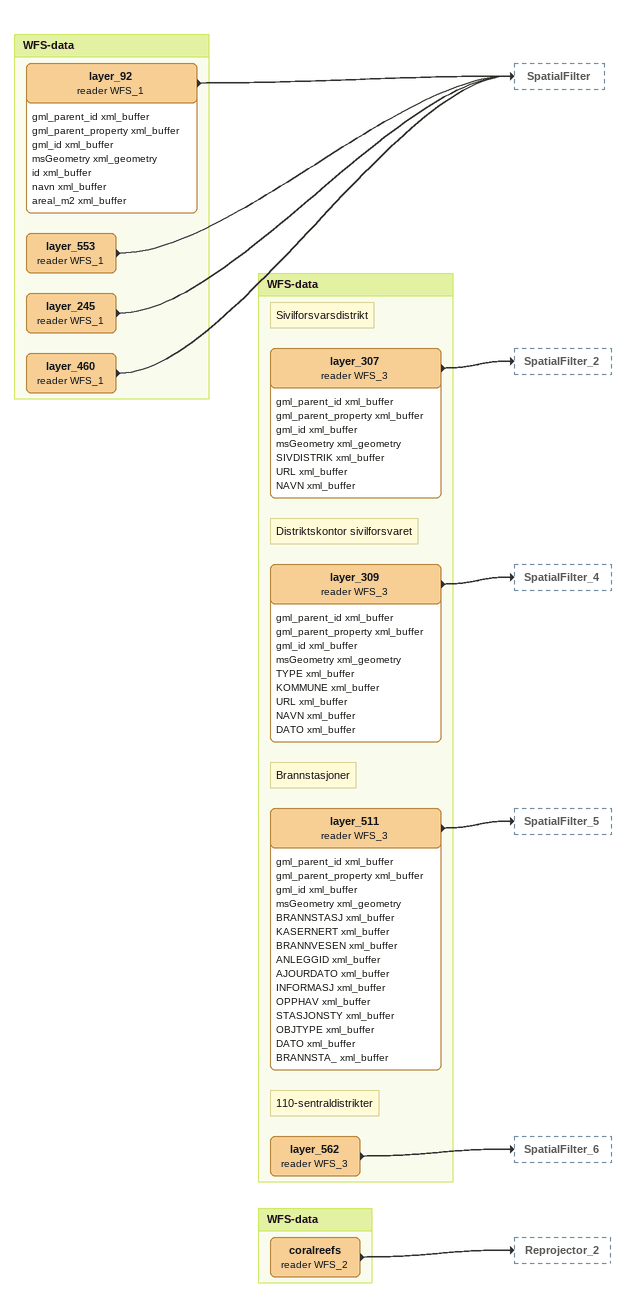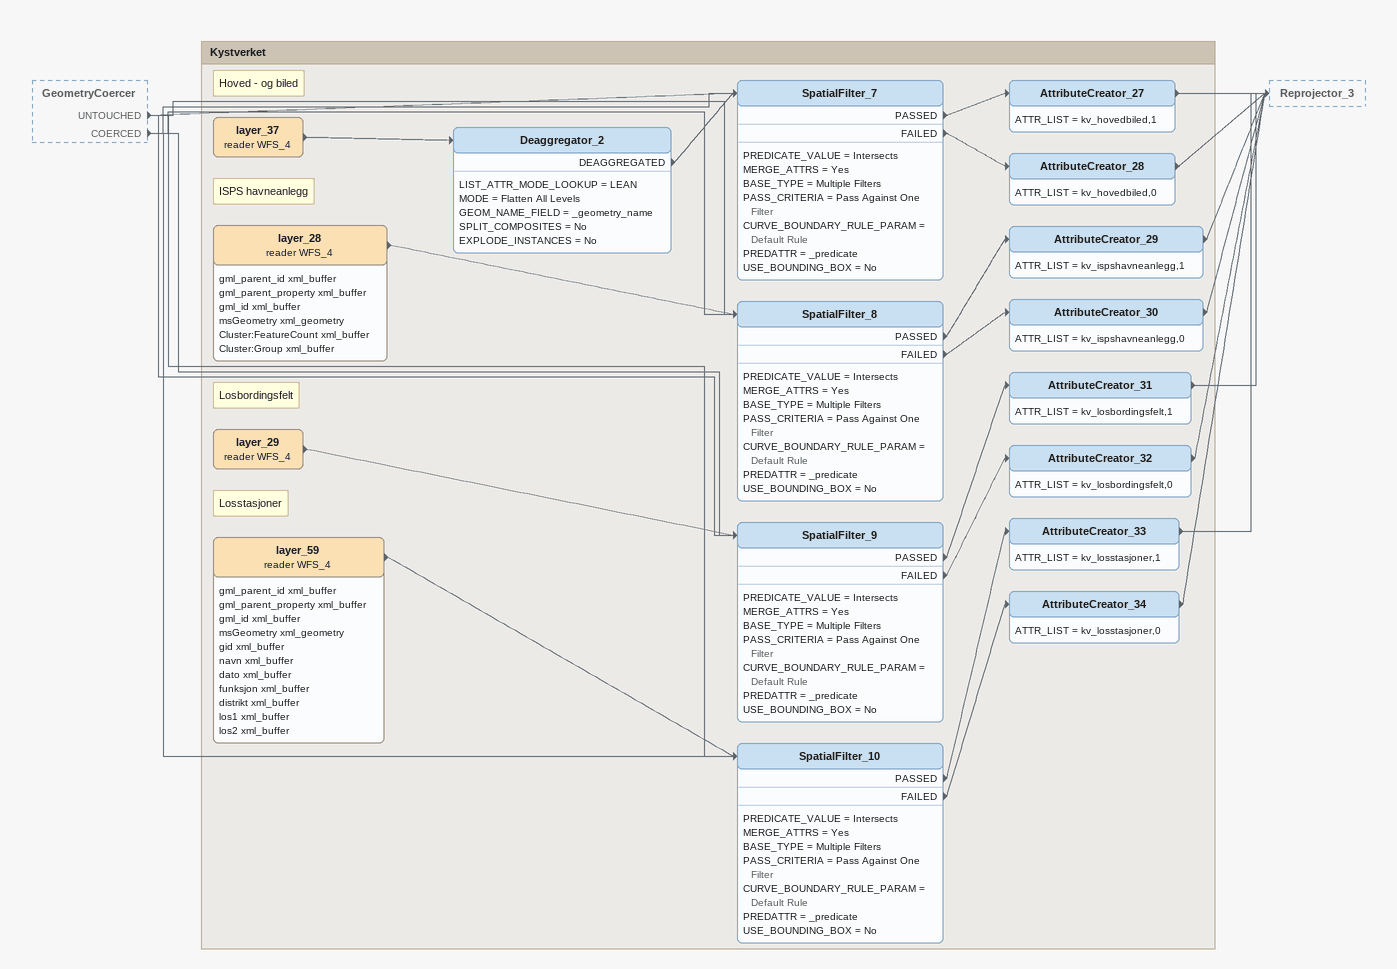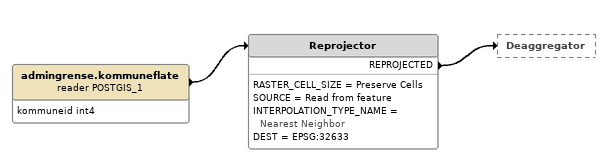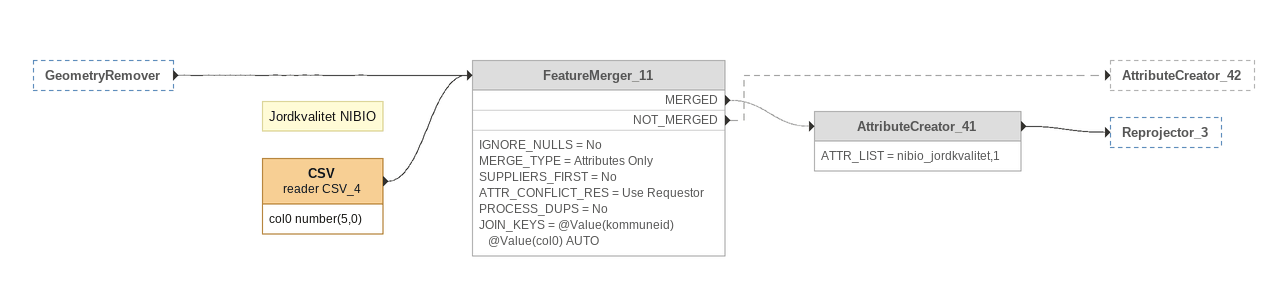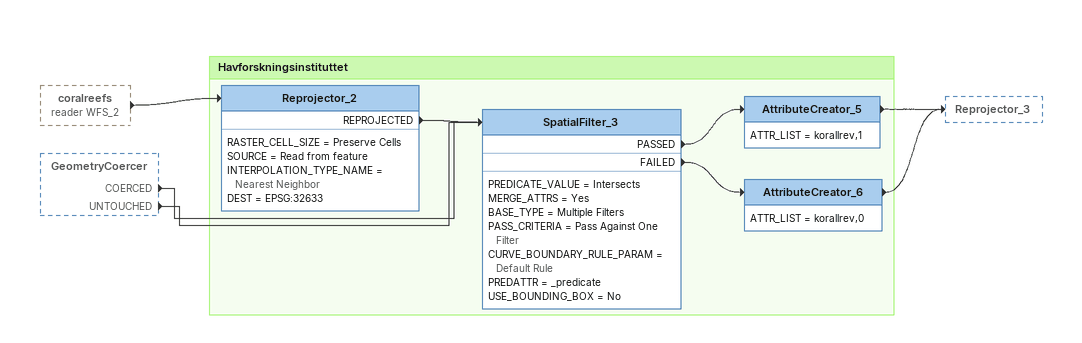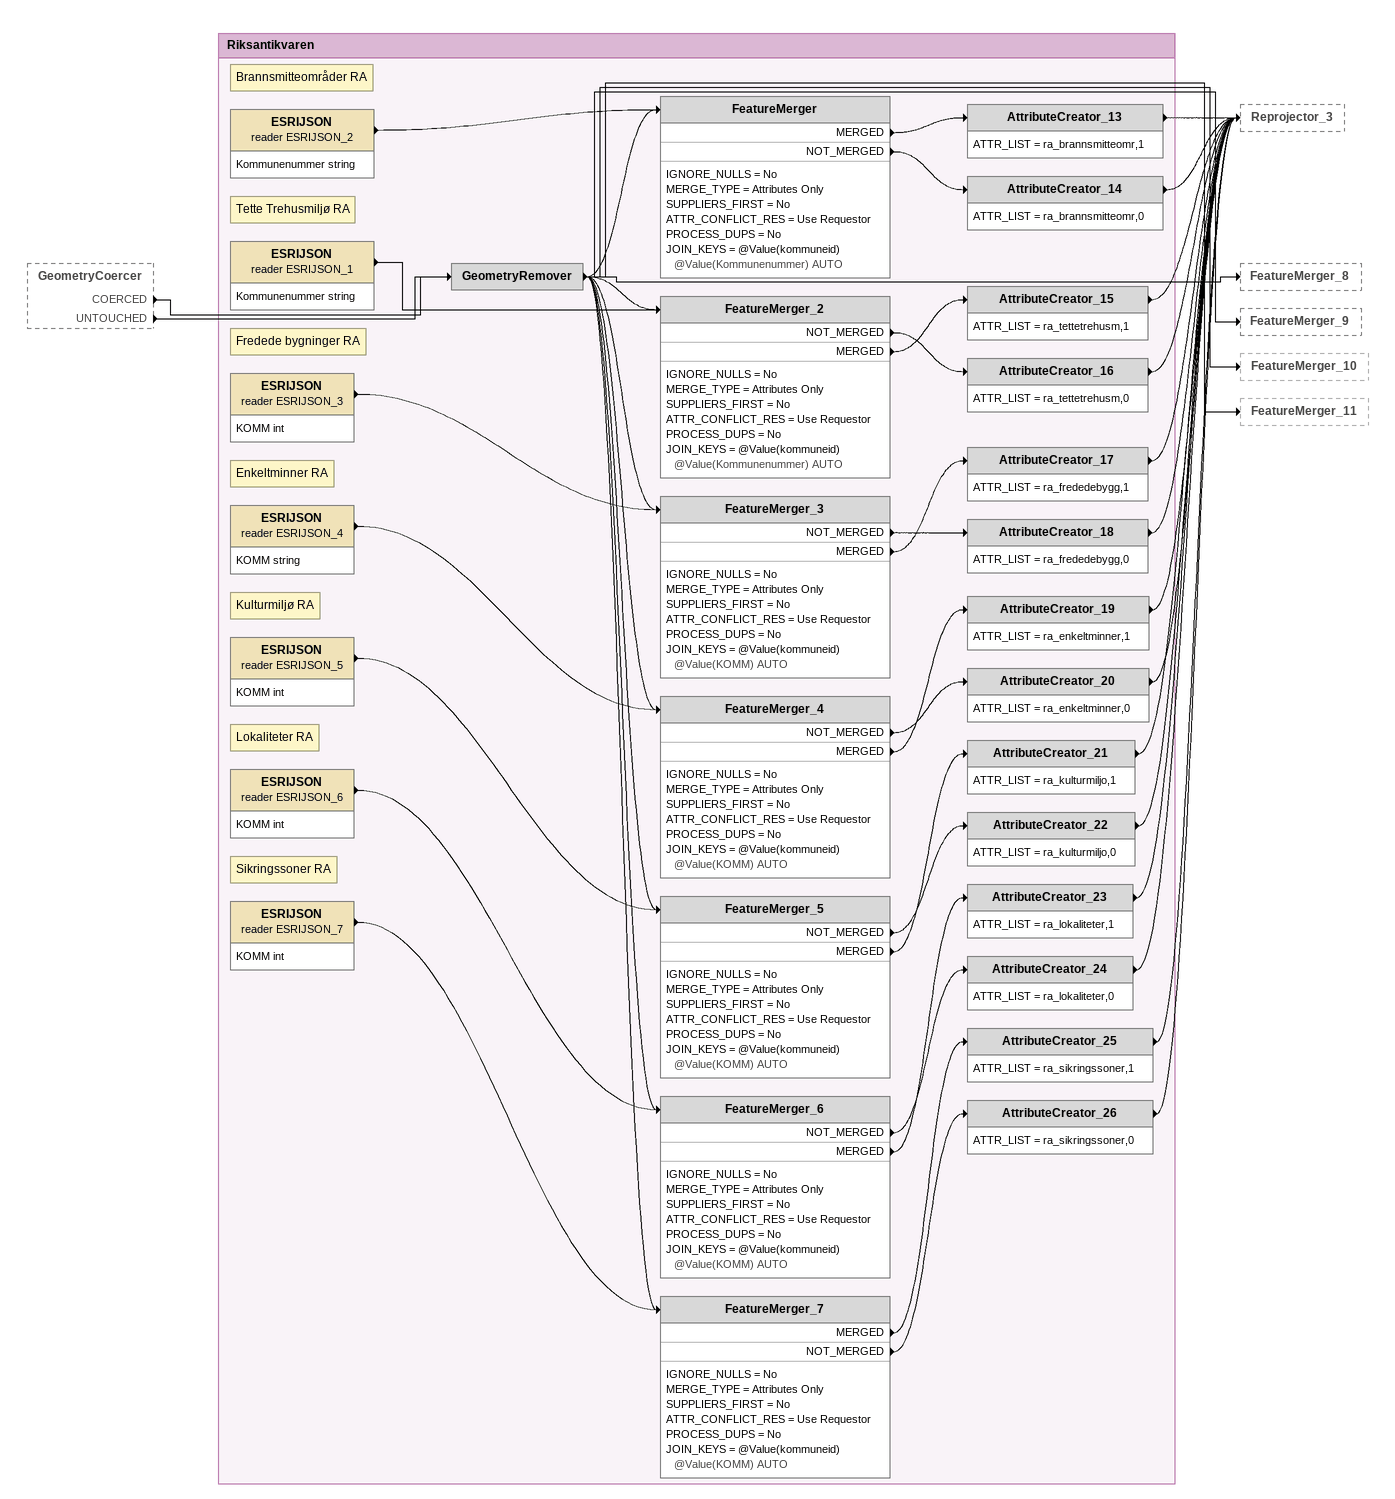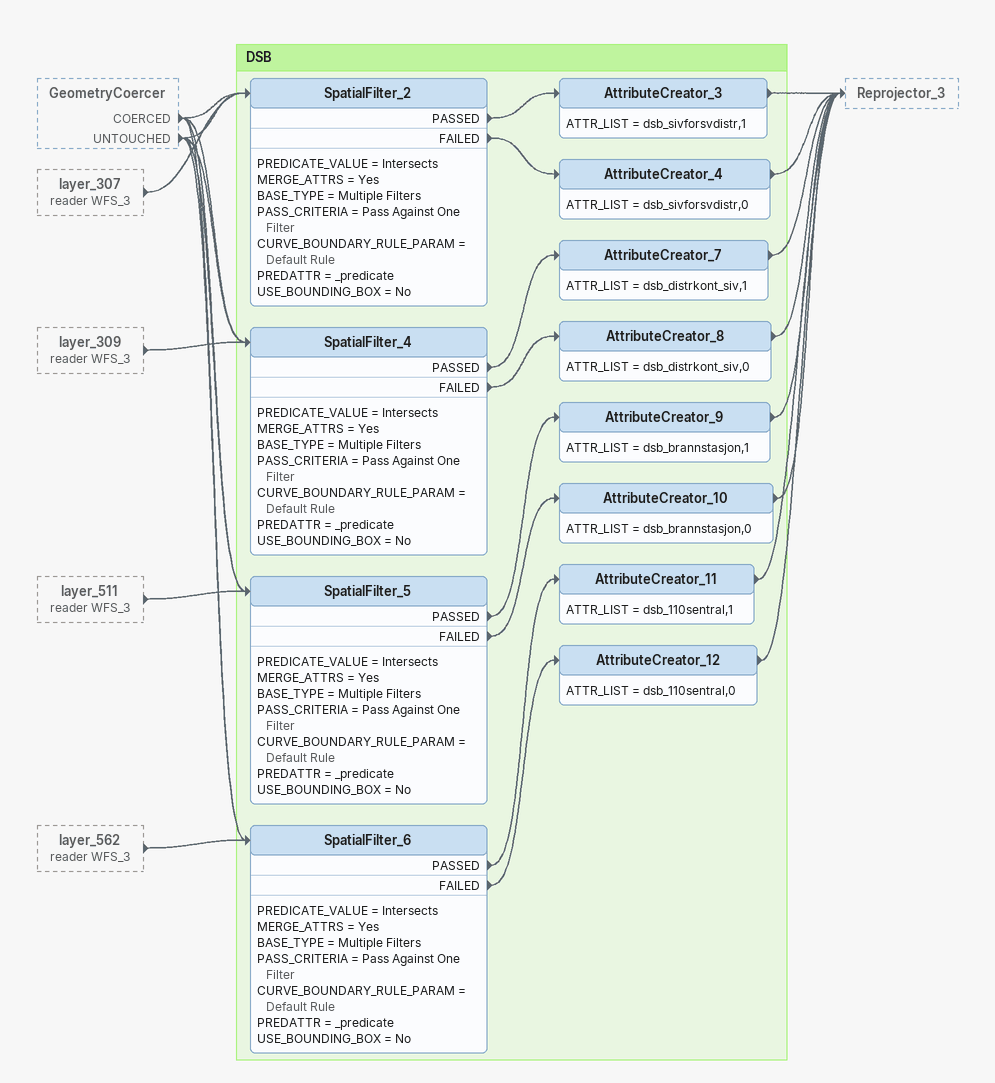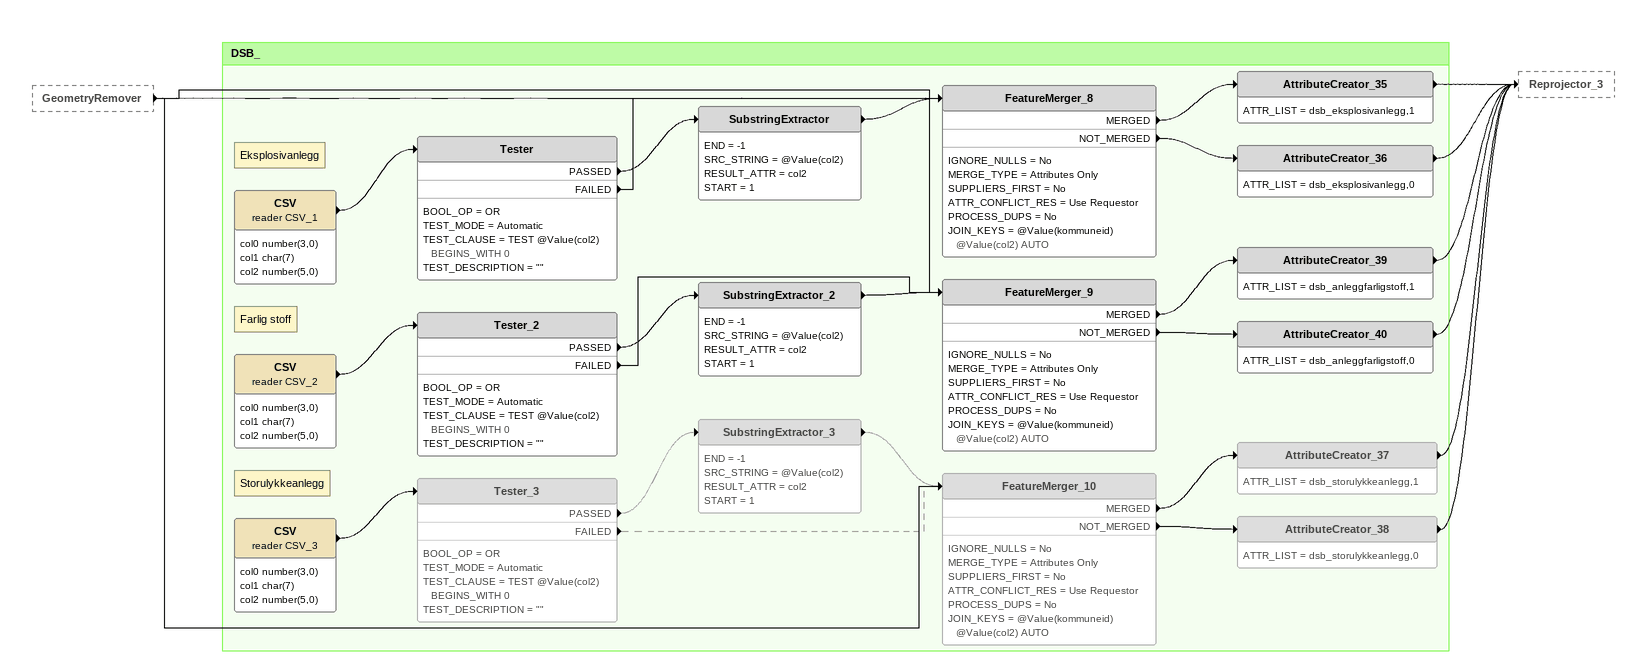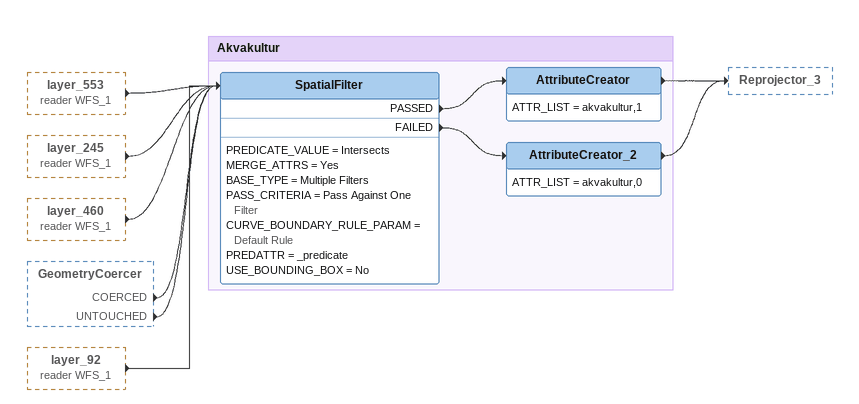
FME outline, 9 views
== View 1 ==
Bookmark: WFS-data
layer_92 (reader WFS_1)
    attributes: gml_parent_id xml_buffer, gml_parent_property xml_buffer, gml_id xml_buffer, msGeometry xml_geometry, id xml_buffer, navn xml_buffer, areal_m2 xml_buffer
    -> SpatialFilter
layer_553 (reader WFS_1)
    -> SpatialFilter
layer_245 (reader WFS_1)
    -> SpatialFilter
layer_460 (reader WFS_1)
    -> SpatialFilter

Bookmark: WFS-data
Note: Sivilforsvarsdistrikt
layer_307 (reader WFS_3)
    attributes: gml_parent_id xml_buffer, gml_parent_property xml_buffer, gml_id xml_buffer, msGeometry xml_geometry, SIVDISTRIK xml_buffer, URL xml_buffer, NAVN xml_buffer
    -> SpatialFilter_2
Note: Distriktskontor sivilforsvaret
layer_309 (reader WFS_3)
    attributes: gml_parent_id xml_buffer, gml_parent_property xml_buffer, gml_id xml_buffer, msGeometry xml_geometry, TYPE xml_buffer, KOMMUNE xml_buffer, URL xml_buffer, NAVN xml_buffer, DATO xml_buffer
    -> SpatialFilter_4
Note: Brannstasjoner
layer_511 (reader WFS_3)
    attributes: gml_parent_id xml_buffer, gml_parent_property xml_buffer, gml_id xml_buffer, msGeometry xml_geometry, BRANNSTASJ xml_buffer, KASERNERT xml_buffer, BRANNVESEN xml_buffer, ANLEGGID xml_buffer, AJOURDATO xml_buffer, INFORMASJ xml_buffer, OPPHAV xml_buffer, STASJONSTY xml_buffer, OBJTYPE xml_buffer, DATO xml_buffer, BRANNSTA_ xml_buffer
    -> SpatialFilter_5
Note: 110-sentraldistrikter
layer_562 (reader WFS_3)
    -> SpatialFilter_6

Bookmark: WFS-data
coralreefs (reader WFS_2)
    -> Reprojector_2

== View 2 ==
GeometryCoercer [outside]
    UNTOUCHED -> SpatialFilter_7
    COERCED -> SpatialFilter_7
    COERCED -> SpatialFilter_8
    UNTOUCHED -> SpatialFilter_8
    COERCED -> SpatialFilter_9
    UNTOUCHED -> SpatialFilter_9
    COERCED -> SpatialFilter_10
    UNTOUCHED -> SpatialFilter_10

Bookmark: Kystverket
Note: Hoved - og biled
layer_37 (reader WFS_4)
    -> Deaggregator_2
Deaggregator_2
    LIST_ATTR_MODE_LOOKUP = LEAN
    MODE = Flatten All Levels
    GEOM_NAME_FIELD = _geometry_name
    SPLIT_COMPOSITES = No
    EXPLODE_INSTANCES = No
    DEAGGREGATED -> SpatialFilter_7
SpatialFilter_7
    PREDICATE_VALUE = Intersects
    MERGE_ATTRS = Yes
    BASE_TYPE = Multiple Filters
    PASS_CRITERIA = Pass Against One Filter
    CURVE_BOUNDARY_RULE_PARAM = Default Rule
    PREDATTR = _predicate
    USE_BOUNDING_BOX = No
    PASSED -> AttributeCreator_27
    FAILED -> AttributeCreator_28
AttributeCreator_27
    ATTR_LIST = kv_hovedbiled,1
    -> Reprojector_3
AttributeCreator_28
    ATTR_LIST = kv_hovedbiled,0
    -> Reprojector_3
Note: ISPS havneanlegg
layer_28 (reader WFS_4)
    attributes: gml_parent_id xml_buffer, gml_parent_property xml_buffer, gml_id xml_buffer, msGeometry xml_geometry, Cluster:FeatureCount xml_buffer, Cluster:Group xml_buffer
    -> SpatialFilter_8
SpatialFilter_8
    PREDICATE_VALUE = Intersects
    MERGE_ATTRS = Yes
    BASE_TYPE = Multiple Filters
    PASS_CRITERIA = Pass Against One Filter
    CURVE_BOUNDARY_RULE_PARAM = Default Rule
    PREDATTR = _predicate
    USE_BOUNDING_BOX = No
    PASSED -> AttributeCreator_29
    FAILED -> AttributeCreator_30
AttributeCreator_29
    ATTR_LIST = kv_ispshavneanlegg,1
    -> Reprojector_3
AttributeCreator_30
    ATTR_LIST = kv_ispshavneanlegg,0
    -> Reprojector_3
Note: Losbordingsfelt
layer_29 (reader WFS_4)
    -> SpatialFilter_9
SpatialFilter_9
    PREDICATE_VALUE = Intersects
    MERGE_ATTRS = Yes
    BASE_TYPE = Multiple Filters
    PASS_CRITERIA = Pass Against One Filter
    CURVE_BOUNDARY_RULE_PARAM = Default Rule
    PREDATTR = _predicate
    USE_BOUNDING_BOX = No
    PASSED -> AttributeCreator_31
    FAILED -> AttributeCreator_32
AttributeCreator_31
    ATTR_LIST = kv_losbordingsfelt,1
    -> Reprojector_3
AttributeCreator_32
    ATTR_LIST = kv_losbordingsfelt,0
    -> Reprojector_3
Note: Losstasjoner
layer_59 (reader WFS_4)
    attributes: gml_parent_id xml_buffer, gml_parent_property xml_buffer, gml_id xml_buffer, msGeometry xml_geometry, gid xml_buffer, navn xml_buffer, dato xml_buffer, funksjon xml_buffer, distrikt xml_buffer, los1 xml_buffer, los2 xml_buffer
    -> SpatialFilter_10
SpatialFilter_10
    PREDICATE_VALUE = Intersects
    MERGE_ATTRS = Yes
    BASE_TYPE = Multiple Filters
    PASS_CRITERIA = Pass Against One Filter
    CURVE_BOUNDARY_RULE_PARAM = Default Rule
    PREDATTR = _predicate
    USE_BOUNDING_BOX = No
    PASSED -> AttributeCreator_33
    FAILED -> AttributeCreator_34
AttributeCreator_33
    ATTR_LIST = kv_losstasjoner,1
    -> Reprojector_3
AttributeCreator_34
    ATTR_LIST = kv_losstasjoner,0
    -> Reprojector_3

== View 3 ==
admingrense.kommuneflate (reader POSTGIS_1)
    attributes: kommuneid int4
    -> Reprojector
Reprojector
    RASTER_CELL_SIZE = Preserve Cells
    SOURCE = Read from feature
    INTERPOLATION_TYPE_NAME = Nearest Neighbor
    DEST = EPSG:32633
    REPROJECTED -> Deaggregator

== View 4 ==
GeometryRemover [outside]
    -> FeatureMerger_11
Note: Jordkvalitet NIBIO
CSV (reader CSV_4)
    attributes: col0 number(5,0)
    -> FeatureMerger_11
FeatureMerger_11 [off]
    IGNORE_NULLS = No
    MERGE_TYPE = Attributes Only
    SUPPLIERS_FIRST = No
    ATTR_CONFLICT_RES = Use Requestor
    PROCESS_DUPS = No
    JOIN_KEYS = @Value(kommuneid) @Value(col0) AUTO
    MERGED -> AttributeCreator_41 [off]
    NOT_MERGED -> AttributeCreator_42 [off]
AttributeCreator_41 [off]
    ATTR_LIST = nibio_jordkvalitet,1
    -> Reprojector_3

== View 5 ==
coralreefs (reader WFS_2) [outside]
    -> Reprojector_2
GeometryCoercer [outside]
    COERCED -> SpatialFilter_3
    UNTOUCHED -> SpatialFilter_3

Bookmark: Havforskningsinstituttet
Reprojector_2
    RASTER_CELL_SIZE = Preserve Cells
    SOURCE = Read from feature
    INTERPOLATION_TYPE_NAME = Nearest Neighbor
    DEST = EPSG:32633
    REPROJECTED -> SpatialFilter_3
SpatialFilter_3
    PREDICATE_VALUE = Intersects
    MERGE_ATTRS = Yes
    BASE_TYPE = Multiple Filters
    PASS_CRITERIA = Pass Against One Filter
    CURVE_BOUNDARY_RULE_PARAM = Default Rule
    PREDATTR = _predicate
    USE_BOUNDING_BOX = No
    PASSED -> AttributeCreator_5
    FAILED -> AttributeCreator_6
AttributeCreator_5
    ATTR_LIST = korallrev,1
    -> Reprojector_3
AttributeCreator_6
    ATTR_LIST = korallrev,0
    -> Reprojector_3

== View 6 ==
GeometryCoercer [outside]
    COERCED -> GeometryRemover
    UNTOUCHED -> GeometryRemover

Bookmark: Riksantikvaren
GeometryRemover
    -> FeatureMerger
    -> FeatureMerger_7
    -> FeatureMerger_2
    -> FeatureMerger_3
    -> FeatureMerger_4
    -> FeatureMerger_5
    -> FeatureMerger_6
    -> FeatureMerger_8
    -> FeatureMerger_9
    -> FeatureMerger_10
    -> FeatureMerger_11
Note: Brannsmitteområder RA
ESRIJSON (reader ESRIJSON_2)
    attributes: Kommunenummer string
    -> FeatureMerger
FeatureMerger
    IGNORE_NULLS = No
    MERGE_TYPE = Attributes Only
    SUPPLIERS_FIRST = No
    ATTR_CONFLICT_RES = Use Requestor
    PROCESS_DUPS = No
    JOIN_KEYS = @Value(kommuneid) @Value(Kommunenummer) AUTO
    MERGED -> AttributeCreator_13
    NOT_MERGED -> AttributeCreator_14
AttributeCreator_13
    ATTR_LIST = ra_brannsmitteomr,1
    -> Reprojector_3
AttributeCreator_14
    ATTR_LIST = ra_brannsmitteomr,0
    -> Reprojector_3
Note: Tette Trehusmiljø RA
ESRIJSON (reader ESRIJSON_1)
    attributes: Kommunenummer string
    -> FeatureMerger_2
FeatureMerger_2
    IGNORE_NULLS = No
    MERGE_TYPE = Attributes Only
    SUPPLIERS_FIRST = No
    ATTR_CONFLICT_RES = Use Requestor
    PROCESS_DUPS = No
    JOIN_KEYS = @Value(kommuneid) @Value(Kommunenummer) AUTO
    NOT_MERGED -> AttributeCreator_16
    MERGED -> AttributeCreator_15
AttributeCreator_15
    ATTR_LIST = ra_tettetrehusm,1
    -> Reprojector_3
AttributeCreator_16
    ATTR_LIST = ra_tettetrehusm,0
    -> Reprojector_3
Note: Fredede bygninger RA
ESRIJSON (reader ESRIJSON_3)
    attributes: KOMM int
    -> FeatureMerger_3
FeatureMerger_3
    IGNORE_NULLS = No
    MERGE_TYPE = Attributes Only
    SUPPLIERS_FIRST = No
    ATTR_CONFLICT_RES = Use Requestor
    PROCESS_DUPS = No
    JOIN_KEYS = @Value(kommuneid) @Value(KOMM) AUTO
    NOT_MERGED -> AttributeCreator_18
    MERGED -> AttributeCreator_17
AttributeCreator_17
    ATTR_LIST = ra_frededebygg,1
    -> Reprojector_3
AttributeCreator_18
    ATTR_LIST = ra_frededebygg,0
    -> Reprojector_3
Note: Enkeltminner RA
ESRIJSON (reader ESRIJSON_4)
    attributes: KOMM string
    -> FeatureMerger_4
FeatureMerger_4
    IGNORE_NULLS = No
    MERGE_TYPE = Attributes Only
    SUPPLIERS_FIRST = No
    ATTR_CONFLICT_RES = Use Requestor
    PROCESS_DUPS = No
    JOIN_KEYS = @Value(kommuneid) @Value(KOMM) AUTO
    NOT_MERGED -> AttributeCreator_20
    MERGED -> AttributeCreator_19
AttributeCreator_19
    ATTR_LIST = ra_enkeltminner,1
    -> Reprojector_3
AttributeCreator_20
    ATTR_LIST = ra_enkeltminner,0
    -> Reprojector_3
Note: Kulturmiljø RA
ESRIJSON (reader ESRIJSON_5)
    attributes: KOMM int
    -> FeatureMerger_5
FeatureMerger_5
    IGNORE_NULLS = No
    MERGE_TYPE = Attributes Only
    SUPPLIERS_FIRST = No
    ATTR_CONFLICT_RES = Use Requestor
    PROCESS_DUPS = No
    JOIN_KEYS = @Value(kommuneid) @Value(KOMM) AUTO
    NOT_MERGED -> AttributeCreator_22
    MERGED -> AttributeCreator_21
AttributeCreator_21
    ATTR_LIST = ra_kulturmiljo,1
    -> Reprojector_3
AttributeCreator_22
    ATTR_LIST = ra_kulturmiljo,0
    -> Reprojector_3
Note: Lokaliteter RA
ESRIJSON (reader ESRIJSON_6)
    attributes: KOMM int
    -> FeatureMerger_6
FeatureMerger_6
    IGNORE_NULLS = No
    MERGE_TYPE = Attributes Only
    SUPPLIERS_FIRST = No
    ATTR_CONFLICT_RES = Use Requestor
    PROCESS_DUPS = No
    JOIN_KEYS = @Value(kommuneid) @Value(KOMM) AUTO
    NOT_MERGED -> AttributeCreator_24
    MERGED -> AttributeCreator_23
AttributeCreator_23
    ATTR_LIST = ra_lokaliteter,1
    -> Reprojector_3
AttributeCreator_24
    ATTR_LIST = ra_lokaliteter,0
    -> Reprojector_3
Note: Sikringssoner RA
ESRIJSON (reader ESRIJSON_7)
    attributes: KOMM int
    -> FeatureMerger_7
FeatureMerger_7
    IGNORE_NULLS = No
    MERGE_TYPE = Attributes Only
    SUPPLIERS_FIRST = No
    ATTR_CONFLICT_RES = Use Requestor
    PROCESS_DUPS = No
    JOIN_KEYS = @Value(kommuneid) @Value(KOMM) AUTO
    MERGED -> AttributeCreator_25
    NOT_MERGED -> AttributeCreator_26
AttributeCreator_25
    ATTR_LIST = ra_sikringssoner,1
    -> Reprojector_3
AttributeCreator_26
    ATTR_LIST = ra_sikringssoner,0
    -> Reprojector_3

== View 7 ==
GeometryCoercer [outside]
    COERCED -> SpatialFilter_2
    UNTOUCHED -> SpatialFilter_2
    COERCED -> SpatialFilter_4
    UNTOUCHED -> SpatialFilter_4
    COERCED -> SpatialFilter_5
    UNTOUCHED -> SpatialFilter_5
    COERCED -> SpatialFilter_6
    UNTOUCHED -> SpatialFilter_6
layer_307 (reader WFS_3) [outside]
    -> SpatialFilter_2
layer_309 (reader WFS_3) [outside]
    -> SpatialFilter_4
layer_511 (reader WFS_3) [outside]
    -> SpatialFilter_5
layer_562 (reader WFS_3) [outside]
    -> SpatialFilter_6

Bookmark: DSB
SpatialFilter_2
    PREDICATE_VALUE = Intersects
    MERGE_ATTRS = Yes
    BASE_TYPE = Multiple Filters
    PASS_CRITERIA = Pass Against One Filter
    CURVE_BOUNDARY_RULE_PARAM = Default Rule
    PREDATTR = _predicate
    USE_BOUNDING_BOX = No
    PASSED -> AttributeCreator_3
    FAILED -> AttributeCreator_4
AttributeCreator_3
    ATTR_LIST = dsb_sivforsvdistr,1
    -> Reprojector_3
AttributeCreator_4
    ATTR_LIST = dsb_sivforsvdistr,0
    -> Reprojector_3
SpatialFilter_4
    PREDICATE_VALUE = Intersects
    MERGE_ATTRS = Yes
    BASE_TYPE = Multiple Filters
    PASS_CRITERIA = Pass Against One Filter
    CURVE_BOUNDARY_RULE_PARAM = Default Rule
    PREDATTR = _predicate
    USE_BOUNDING_BOX = No
    PASSED -> AttributeCreator_7
    FAILED -> AttributeCreator_8
AttributeCreator_7
    ATTR_LIST = dsb_distrkont_siv,1
    -> Reprojector_3
AttributeCreator_8
    ATTR_LIST = dsb_distrkont_siv,0
    -> Reprojector_3
SpatialFilter_5
    PREDICATE_VALUE = Intersects
    MERGE_ATTRS = Yes
    BASE_TYPE = Multiple Filters
    PASS_CRITERIA = Pass Against One Filter
    CURVE_BOUNDARY_RULE_PARAM = Default Rule
    PREDATTR = _predicate
    USE_BOUNDING_BOX = No
    PASSED -> AttributeCreator_9
    FAILED -> AttributeCreator_10
AttributeCreator_9
    ATTR_LIST = dsb_brannstasjon,1
    -> Reprojector_3
AttributeCreator_10
    ATTR_LIST = dsb_brannstasjon,0
    -> Reprojector_3
SpatialFilter_6
    PREDICATE_VALUE = Intersects
    MERGE_ATTRS = Yes
    BASE_TYPE = Multiple Filters
    PASS_CRITERIA = Pass Against One Filter
    CURVE_BOUNDARY_RULE_PARAM = Default Rule
    PREDATTR = _predicate
    USE_BOUNDING_BOX = No
    PASSED -> AttributeCreator_11
    FAILED -> AttributeCreator_12
AttributeCreator_11
    ATTR_LIST = dsb_110sentral,1
    -> Reprojector_3
AttributeCreator_12
    ATTR_LIST = dsb_110sentral,0
    -> Reprojector_3

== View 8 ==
GeometryRemover [outside]
    -> FeatureMerger_8
    -> FeatureMerger_9
    -> FeatureMerger_10

Bookmark: DSB_
Note: Eksplosivanlegg
CSV (reader CSV_1)
    attributes: col0 number(3,0), col1 char(7), col2 number(5,0)
    -> Tester
Tester
    BOOL_OP = OR
    TEST_MODE = Automatic
    TEST_CLAUSE = TEST @Value(col2) BEGINS_WITH 0
    TEST_DESCRIPTION = ""
    PASSED -> SubstringExtractor
    FAILED -> FeatureMerger_8
SubstringExtractor
    END = -1
    SRC_STRING = @Value(col2)
    RESULT_ATTR = col2
    START = 1
    -> FeatureMerger_8
FeatureMerger_8
    IGNORE_NULLS = No
    MERGE_TYPE = Attributes Only
    SUPPLIERS_FIRST = No
    ATTR_CONFLICT_RES = Use Requestor
    PROCESS_DUPS = No
    JOIN_KEYS = @Value(kommuneid) @Value(col2) AUTO
    MERGED -> AttributeCreator_35
    NOT_MERGED -> AttributeCreator_36
AttributeCreator_35
    ATTR_LIST = dsb_eksplosivanlegg,1
    -> Reprojector_3
AttributeCreator_36
    ATTR_LIST = dsb_eksplosivanlegg,0
    -> Reprojector_3
Note: Storulykkeanlegg
CSV (reader CSV_3)
    attributes: col0 number(3,0), col1 char(7), col2 number(5,0)
    -> Tester_3
Tester_3 [off]
    BOOL_OP = OR
    TEST_MODE = Automatic
    TEST_CLAUSE = TEST @Value(col2) BEGINS_WITH 0
    TEST_DESCRIPTION = ""
    PASSED -> SubstringExtractor_3 [off]
    FAILED -> FeatureMerger_10 [off]
SubstringExtractor_3 [off]
    END = -1
    SRC_STRING = @Value(col2)
    RESULT_ATTR = col2
    START = 1
    -> FeatureMerger_10 [off]
FeatureMerger_10 [off]
    IGNORE_NULLS = No
    MERGE_TYPE = Attributes Only
    SUPPLIERS_FIRST = No
    ATTR_CONFLICT_RES = Use Requestor
    PROCESS_DUPS = No
    JOIN_KEYS = @Value(kommuneid) @Value(col2) AUTO
    MERGED -> AttributeCreator_37
    NOT_MERGED -> AttributeCreator_38
AttributeCreator_37 [off]
    ATTR_LIST = dsb_storulykkeanlegg,1
    -> Reprojector_3
AttributeCreator_38 [off]
    ATTR_LIST = dsb_storulykkeanlegg,0
    -> Reprojector_3
Note: Farlig stoff
CSV (reader CSV_2)
    attributes: col0 number(3,0), col1 char(7), col2 number(5,0)
    -> Tester_2
Tester_2
    BOOL_OP = OR
    TEST_MODE = Automatic
    TEST_CLAUSE = TEST @Value(col2) BEGINS_WITH 0
    TEST_DESCRIPTION = ""
    PASSED -> SubstringExtractor_2
    FAILED -> FeatureMerger_9
SubstringExtractor_2
    END = -1
    SRC_STRING = @Value(col2)
    RESULT_ATTR = col2
    START = 1
    -> FeatureMerger_9
FeatureMerger_9
    IGNORE_NULLS = No
    MERGE_TYPE = Attributes Only
    SUPPLIERS_FIRST = No
    ATTR_CONFLICT_RES = Use Requestor
    PROCESS_DUPS = No
    JOIN_KEYS = @Value(kommuneid) @Value(col2) AUTO
    MERGED -> AttributeCreator_39
    NOT_MERGED -> AttributeCreator_40
AttributeCreator_39
    ATTR_LIST = dsb_anleggfarligstoff,1
    -> Reprojector_3
AttributeCreator_40
    ATTR_LIST = dsb_anleggfarligstoff,0
    -> Reprojector_3

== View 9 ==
layer_553 (reader WFS_1) [outside]
    -> SpatialFilter
layer_245 (reader WFS_1) [outside]
    -> SpatialFilter
layer_460 (reader WFS_1) [outside]
    -> SpatialFilter
GeometryCoercer [outside]
    COERCED -> SpatialFilter
    UNTOUCHED -> SpatialFilter
layer_92 (reader WFS_1) [outside]
    -> SpatialFilter

Bookmark: Akvakultur
SpatialFilter
    PREDICATE_VALUE = Intersects
    MERGE_ATTRS = Yes
    BASE_TYPE = Multiple Filters
    PASS_CRITERIA = Pass Against One Filter
    CURVE_BOUNDARY_RULE_PARAM = Default Rule
    PREDATTR = _predicate
    USE_BOUNDING_BOX = No
    PASSED -> AttributeCreator
    FAILED -> AttributeCreator_2
AttributeCreator
    ATTR_LIST = akvakultur,1
    -> Reprojector_3
AttributeCreator_2
    ATTR_LIST = akvakultur,0
    -> Reprojector_3
